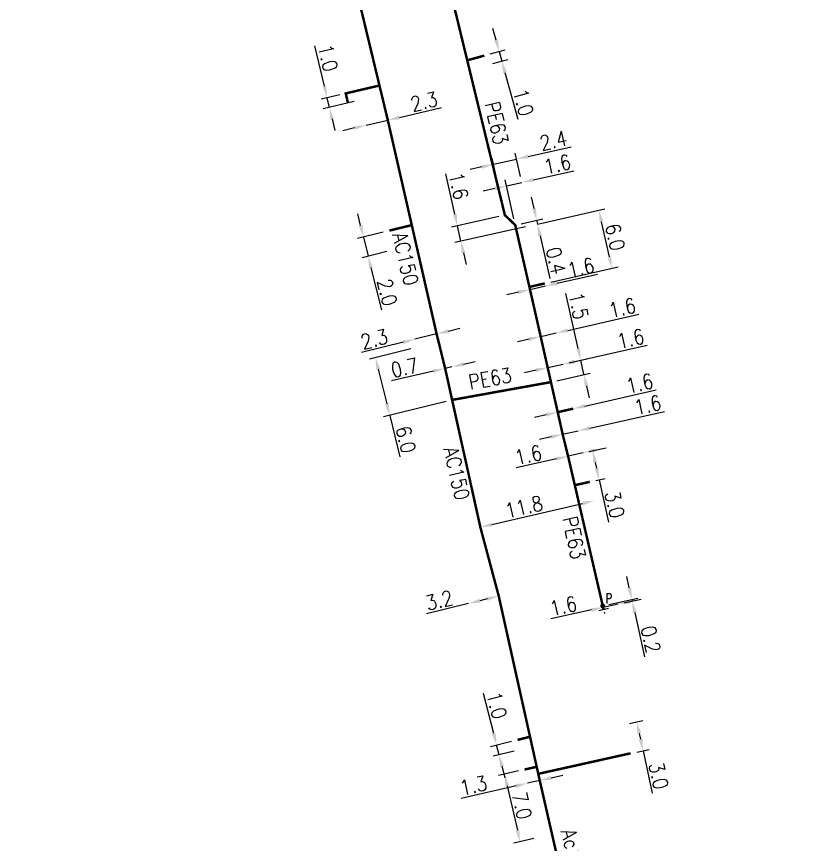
# Model space of a CAD drawing. Header units: millimetres. Extents: x 149999 to 151007, y 125999 to 127005.
# Drawn here: x 150768.9 to 150849, y 126765.1 to 126848.6 of the extents above; entities that cross this region are included whole.
import ezdxf
from ezdxf.enums import TextEntityAlignment as Align

# ---------------------------------------------------------------- set-up
doc = ezdxf.new("R2010")
doc.units = ezdxf.units.MM
doc.header["$PDMODE"] = 34
doc.linetypes.add('L_100_PE', pattern=[14, 10, -1.5, 1, -1.5])
doc.layers.get('0').update_dxf_attribs({"linetype": 'CONTINUOUS'})
doc.layers.get('DEFPOINTS').update_dxf_attribs({"linetype": 'CONTINUOUS'})
for name, color, linetype in [('L_140', 3, 'CONTINUOUS'), ('L_300', 7, 'CONTINUOUS'), ('L_340', 7, 'CONTINUOUS')]:
    doc.layers.add(name, color=color, linetype=linetype)
doc.layers.add('L_170', color=7, linetype='CONTINUOUS', plot=False)
doc.styles.add('G_ROMANS', font='ROMANS.SHX', dxfattribs={"width": 0.75})
doc.styles.get("Standard").update_dxf_attribs({"font": 'romans.shx', "width": 0.85})
doc.dimstyles.get("Standard").update_dxf_attribs({"dimtxt": 1.5, "dimasz": 1.2, "dimexe": 0.625, "dimexo": 0.625, "dimgap": 0.25, "dimtad": 1, "dimdec": 1, "dimzin": 0, "dimdsep": 46, "dimtxsty": 'Standard', "dimcen": -0.5, "dimadec": 0, "dimazin": 0, "dimtfac": 1, "dimtdec": 1, "dimtmove": 0, "dimatfit": 3, "dimfxl": 0, "dimtolj": 1, "dimtzin": 0, "dimarcsym": 0})

# ---------------------------------------------------------------- blocks, each defined once
blk = doc.blocks.new('L_340_07')
at = {"color": 0, "linetype": 'Continuous', "const_width": 0.25, "flags": 128}
blk.add_lwpolyline([(0, 0), (0.35, 0)], dxfattribs=at)
at = {"color": 0, "linetype": 'Continuous', "flags": 128}
blk.add_lwpolyline([(0.35, -0.5), (0.35, 0.5)], dxfattribs=at)
at = {"color": 0, "linetype": 'Continuous', "width": 0.75, "flags": 3}
for tag, p in [('DEF_LEG', (0.723, -3.465)), ('DEF_COUP', (0.723, -5.965)), ('DEF_TYPE', (0.723, -8.465))]:
    blk.add_attdef(tag, text='', height=1.2, dxfattribs=at).set_placement(p, align=Align.MIDDLE)
blk = doc.blocks.new('*D469')
at = {"layer": 'DEFPOINTS', "color": 0, "linetype": 'Continuous', "transparency": 16777216}
for p in [(150826.072, 126804.556), (150826.072, 126804.556), (150824.559, 126804.217)]:
    blk.add_point(p, dxfattribs=at)
at = {"layer": 'L_140', "color": 0, "linetype": 'Continuous', "lineweight": -2, "transparency": 16777216}
for p, q in [((150826.072, 126804.556), (150824.559, 126804.217)), ((150827.243, 126804.819), (150828.413, 126805.082)), ((150823.388, 126803.955), (150819.301, 126803.038))]:
    blk.add_line(p, q, dxfattribs=at)
at = {"layer": 'L_140', "color": 0, "linetype": 'Continuous', "transparency": 16777216}
for points in [[(150827.199, 126805.014), (150827.286, 126804.624), (150826.072, 126804.556)], [(150823.344, 126804.15), (150823.432, 126803.759), (150824.559, 126804.217)]]:
    blk.add_solid(points, dxfattribs=at)
at = {"layer": 'L_140', "color": 0, "linetype": 'Continuous', "transparency": 16777216, "insert": (150820.54, 126804.341), "char_height": 1.5, "attachment_point": 5, "rotation": 12.64195}
blk.add_mtext('\\A1;1.6', dxfattribs=at)
blk = doc.blocks.new('*D470')
at = {"layer": 'DEFPOINTS', "color": 0, "linetype": 'Continuous', "transparency": 16777216}
for p in [(150828.061, 126789.112), (150829.607, 126789.297), (150829.607, 126789.297)]:
    blk.add_point(p, dxfattribs=at)
at = {"layer": 'L_300', "color": 0, "linetype": 'Continuous', "lineweight": -2, "transparency": 16777216}
for p, q in [((150829.473, 126789.908), (150829.473, 126789.908)), ((150830.779, 126789.554), (150831.951, 126789.811)), ((150826.921, 126788.708), (150822.829, 126787.811)), ((150829.607, 126789.297), (150828.093, 126788.965)), ((150828.195, 126788.501), (150828.227, 126788.355))]:
    blk.add_line(p, q, dxfattribs=at)
at = {"layer": 'L_300', "color": 0, "linetype": 'Continuous', "transparency": 16777216}
for points in [[(150830.736, 126789.749), (150830.822, 126789.359), (150829.607, 126789.297)], [(150826.878, 126788.904), (150826.964, 126788.513), (150828.093, 126788.965)]]:
    blk.add_solid(points, dxfattribs=at)
at = {"layer": 'L_300', "color": 0, "linetype": 'Continuous', "transparency": 16777216, "insert": (150824.075, 126789.108), "char_height": 1.5, "attachment_point": 5, "rotation": 12.36652}
blk.add_mtext('\\A1;1.6', dxfattribs=at)
blk = doc.blocks.new('*D471')
at = {"layer": 'DEFPOINTS', "color": 0, "linetype": 'Continuous', "transparency": 16777216}
for p in [(150831.028, 126789.609), (150828.061, 126789.112), (150829.607, 126789.297)]:
    blk.add_point(p, dxfattribs=at)
at = {"layer": 'L_300', "color": 0, "linetype": 'Continuous', "lineweight": -2, "transparency": 16777216}
for p, q in [((150830.739, 126790.927), (150830.482, 126792.1)), ((150828.671, 126789.246), (150831.606, 126789.889)), ((150830.217, 126789.431), (150831.639, 126789.743)), ((150830.996, 126789.755), (150831.028, 126789.609)), ((150831.285, 126788.437), (150832.263, 126783.976))]:
    blk.add_line(p, q, dxfattribs=at)
at = {"layer": 'L_300', "color": 0, "linetype": 'Continuous', "transparency": 16777216}
for points in [[(150830.934, 126790.97), (150830.544, 126790.885), (150830.996, 126789.755)], [(150831.48, 126788.479), (150831.09, 126788.394), (150831.028, 126789.609)]]:
    blk.add_solid(points, dxfattribs=at)
at = {"layer": 'L_300', "color": 0, "linetype": 'Continuous', "transparency": 16777216, "insert": (150832.9, 126785.739), "char_height": 1.5, "attachment_point": 5, "rotation": 282.36652}
blk.add_mtext('\\A1;0.2', dxfattribs=at)
blk = doc.blocks.new('*D587')
at = {"layer": 'DEFPOINTS', "color": 0, "linetype": 'Continuous', "transparency": 16777216}
for p in [(150811.287, 126816.556), (150809.103, 126816.017), (150809.103, 126816.017)]:
    blk.add_point(p, dxfattribs=at)
at = {"layer": 'L_140', "color": 0, "linetype": 'Continuous', "lineweight": -2, "transparency": 16777216}
for p, q in [((150812.452, 126816.844), (150813.618, 126817.131)), ((150811.287, 126816.556), (150809.103, 126816.017)), ((150807.938, 126815.73), (150803.694, 126814.683))]:
    blk.add_line(p, q, dxfattribs=at)
at = {"layer": 'L_140', "color": 0, "linetype": 'Continuous', "transparency": 16777216}
for points in [[(150812.405, 126817.038), (150812.5, 126816.649), (150811.287, 126816.556)], [(150807.89, 126815.924), (150807.986, 126815.536), (150809.103, 126816.017)]]:
    blk.add_solid(points, dxfattribs=at)
at = {"layer": 'L_140', "color": 0, "linetype": 'Continuous', "transparency": 16777216, "insert": (150804.994, 126816.034), "char_height": 1.5, "attachment_point": 5, "rotation": 13.85743}
blk.add_mtext('\\A1;2.3', dxfattribs=at)
blk = doc.blocks.new('*D589')
at = {"layer": 'DEFPOINTS', "color": 0, "linetype": 'Continuous', "transparency": 16777216}
for p in [(150806.36, 126838.122), (150804.169, 126837.61), (150804.169, 126837.61)]:
    blk.add_point(p, dxfattribs=at)
at = {"layer": 'L_140', "color": 0, "linetype": 'Continuous', "lineweight": -2, "transparency": 16777216}
for p, q in [((150807.528, 126838.396), (150811.785, 126839.391)), ((150804.169, 126837.61), (150806.36, 126838.122)), ((150803, 126837.337), (150801.832, 126837.064))]:
    blk.add_line(p, q, dxfattribs=at)
at = {"layer": 'L_140', "color": 0, "linetype": 'Continuous', "transparency": 16777216}
for points in [[(150807.483, 126838.59), (150807.574, 126838.201), (150806.36, 126838.122)], [(150802.955, 126837.532), (150803.046, 126837.142), (150804.169, 126837.61)]]:
    blk.add_solid(points, dxfattribs=at)
at = {"layer": 'L_140', "color": 0, "linetype": 'Continuous', "transparency": 16777216, "insert": (150810.013, 126840.003), "char_height": 1.5, "attachment_point": 5, "rotation": 13.1589}
blk.add_mtext('\\A1;2.3', dxfattribs=at)
blk = doc.blocks.new('*D590')
at = {"layer": 'DEFPOINTS', "color": 0, "linetype": 'Continuous', "transparency": 16777216}
for p in [(150817.558, 126790.107), (150814.497, 126789.363), (150814.497, 126789.363)]:
    blk.add_point(p, dxfattribs=at)
at = {"layer": 'L_140', "color": 0, "linetype": 'Continuous', "lineweight": -2, "transparency": 16777216}
for p, q in [((150816.392, 126789.824), (150815.663, 126789.646)), ((150814.497, 126789.363), (150810.25, 126788.329))]:
    blk.add_line(p, q, dxfattribs=at)
at = {"layer": 'L_140', "color": 0, "linetype": 'Continuous', "transparency": 16777216}
for points in [[(150815.616, 126789.841), (150815.711, 126789.452), (150814.497, 126789.363)], [(150816.345, 126790.018), (150816.439, 126789.629), (150817.558, 126790.107)]]:
    blk.add_solid(points, dxfattribs=at)
at = {"layer": 'L_140', "color": 0, "linetype": 'Continuous', "transparency": 16777216, "insert": (150811.554, 126789.676), "char_height": 1.5, "attachment_point": 5, "rotation": 13.67354}
blk.add_mtext('\\A1;3.2', dxfattribs=at)
blk = doc.blocks.new('*D591')
at = {"layer": 'DEFPOINTS', "color": 0, "linetype": 'Continuous', "transparency": 16777216}
for p in [(150812.148, 126813.075), (150812.83, 126813.232), (150812.83, 126813.232)]:
    blk.add_point(p, dxfattribs=at)
at = {"layer": 'L_140', "color": 0, "linetype": 'Continuous', "lineweight": -2, "transparency": 16777216}
for p, q in [((150812.691, 126813.841), (150812.691, 126813.841)), ((150814, 126813.5), (150815.17, 126813.769)), ((150812.008, 126813.684), (150812.008, 126813.684)), ((150812.83, 126813.232), (150812.148, 126813.075)), ((150810.979, 126812.807), (150806.718, 126811.829))]:
    blk.add_line(p, q, dxfattribs=at)
at = {"layer": 'L_140', "color": 0, "linetype": 'Continuous', "transparency": 16777216}
for points in [[(150810.934, 126813.002), (150811.023, 126812.612), (150812.148, 126813.075)], [(150813.955, 126813.695), (150814.045, 126813.305), (150812.83, 126813.232)]]:
    blk.add_solid(points, dxfattribs=at)
at = {"layer": 'L_140', "color": 0, "linetype": 'Continuous', "transparency": 16777216, "insert": (150808.04, 126813.158), "char_height": 1.5, "attachment_point": 5, "rotation": 12.92688}
blk.add_mtext('\\A1;0.7', dxfattribs=at)
blk = doc.blocks.new('*D592')
at = {"layer": 'DEFPOINTS', "color": 0, "linetype": 'Continuous', "transparency": 16777216}
for p in [(150809.304, 126815.203), (150805.111, 126814.169), (150812.851, 126809.899)]:
    blk.add_point(p, dxfattribs=at)
at = {"layer": 'L_140', "color": 0, "linetype": 'Continuous', "lineweight": -2, "transparency": 16777216}
for p, q in [((150808.697, 126815.054), (150804.504, 126814.019)), ((150805.398, 126813.004), (150806.261, 126809.509)), ((150812.244, 126809.749), (150805.941, 126808.194)), ((150806.548, 126808.344), (150807.581, 126804.159))]:
    blk.add_line(p, q, dxfattribs=at)
at = {"layer": 'L_140', "color": 0, "linetype": 'Continuous', "transparency": 16777216}
for points in [[(150805.593, 126813.052), (150805.204, 126812.956), (150805.111, 126814.169)], [(150806.455, 126809.557), (150806.067, 126809.461), (150806.548, 126808.344)]]:
    blk.add_solid(points, dxfattribs=at)
at = {"layer": 'L_140', "color": 0, "linetype": 'Continuous', "transparency": 16777216, "insert": (150808.179, 126805.908), "char_height": 1.5, "attachment_point": 5, "rotation": 283.85743}
blk.add_mtext('\\A1;6.0', dxfattribs=at)
blk = doc.blocks.new('*D594')
at = {"layer": 'DEFPOINTS', "color": 0, "linetype": 'Continuous', "transparency": 16777216}
for p in [(150820.477, 126771.227), (150820.477, 126771.227), (150821.696, 126771.505)]:
    blk.add_point(p, dxfattribs=at)
at = {"layer": 'L_140', "color": 0, "linetype": 'Continuous', "lineweight": -2, "transparency": 16777216}
for p, q in [((150822.866, 126771.772), (150824.036, 126772.038)), ((150821.696, 126771.505), (150820.477, 126771.227)), ((150819.307, 126770.961), (150813.765, 126769.698))]:
    blk.add_line(p, q, dxfattribs=at)
at = {"layer": 'L_140', "color": 0, "linetype": 'Continuous', "transparency": 16777216}
for points in [[(150822.821, 126771.967), (150822.91, 126771.577), (150821.696, 126771.505)], [(150819.262, 126771.156), (150819.351, 126770.766), (150820.477, 126771.227)]]:
    blk.add_solid(points, dxfattribs=at)
at = {"layer": 'L_140', "color": 0, "linetype": 'Continuous', "transparency": 16777216, "insert": (150815, 126771.005), "char_height": 1.5, "attachment_point": 5, "rotation": 12.83435}
blk.add_mtext('\\A1;1.3', dxfattribs=at)
blk = doc.blocks.new('*D595')
at = {"layer": 'DEFPOINTS', "color": 0, "linetype": 'Continuous', "transparency": 16777216}
for p in [(150827.195, 126799.73), (150827.195, 126799.73), (150815.703, 126797.054)]:
    blk.add_point(p, dxfattribs=at)
at = {"layer": 'L_140', "color": 0, "linetype": 'Continuous', "lineweight": -2, "transparency": 16777216}
blk.add_line((150816.872, 126797.326), (150826.027, 126799.458), dxfattribs=at)
at = {"layer": 'L_140', "color": 0, "linetype": 'Continuous', "transparency": 16777216}
for points in [[(150825.981, 126799.653), (150826.072, 126799.263), (150827.195, 126799.73)], [(150816.826, 126797.521), (150816.917, 126797.131), (150815.703, 126797.054)]]:
    blk.add_solid(points, dxfattribs=at)
at = {"layer": 'L_140', "color": 0, "linetype": 'Continuous', "transparency": 16777216, "insert": (150820.103, 126799.105), "char_height": 1.5, "attachment_point": 5, "rotation": 13.10889}
blk.add_mtext('\\A1;11.8', dxfattribs=at)
blk = doc.blocks.new('*D601')
at = {"layer": 'DEFPOINTS', "color": 0, "linetype": 'Continuous', "transparency": 16777216}
for p in [(150819.221, 126827.545), (150820.869, 126827.505), (150821.472, 126827.641)]:
    blk.add_point(p, dxfattribs=at)
at = {"layer": 'L_140', "color": 0, "linetype": 'Continuous', "lineweight": -2, "transparency": 16777216}
for p, q in [((150821.121, 126829.202), (150820.858, 126830.373)), ((150819.83, 126827.682), (150821.994, 126828.168)), ((150821.384, 126828.031), (150821.472, 126827.641)), ((150821.479, 126827.642), (150822.081, 126827.777)), ((150821.734, 126826.47), (150822.705, 126822.145))]:
    blk.add_line(p, q, dxfattribs=at)
at = {"layer": 'L_140', "color": 0, "linetype": 'Continuous', "transparency": 16777216}
for points in [[(150821.316, 126829.245), (150820.926, 126829.158), (150821.384, 126828.031)], [(150821.93, 126826.513), (150821.539, 126826.426), (150821.472, 126827.641)]]:
    blk.add_solid(points, dxfattribs=at)
at = {"layer": 'L_140', "color": 0, "linetype": 'Continuous', "transparency": 16777216, "insert": (150823.327, 126823.941), "char_height": 1.5, "attachment_point": 5, "rotation": 282.65333}
blk.add_mtext('\\A1;0.4', dxfattribs=at)
blk = doc.blocks.new('*D602')
at = {"layer": 'DEFPOINTS', "color": 0, "linetype": 'Continuous', "transparency": 16777216}
for p in [(150818.177, 126828.541), (150820.869, 126827.505), (150813.736, 126825.904)]:
    blk.add_point(p, dxfattribs=at)
at = {"layer": 'L_140', "color": 0, "linetype": 'Continuous', "lineweight": -2, "transparency": 16777216}
for p, q in [((150813.123, 126828.636), (150812.205, 126832.723)), ((150817.567, 126828.404), (150812.776, 126827.328)), ((150820.259, 126827.368), (150813.127, 126825.767)), ((150813.736, 126825.904), (150813.386, 126827.465)), ((150813.999, 126824.733), (150814.262, 126823.562))]:
    blk.add_line(p, q, dxfattribs=at)
at = {"layer": 'L_140', "color": 0, "linetype": 'Continuous', "transparency": 16777216}
for points in [[(150813.318, 126828.68), (150812.928, 126828.592), (150813.386, 126827.465)], [(150814.194, 126824.777), (150813.804, 126824.689), (150813.736, 126825.904)]]:
    blk.add_solid(points, dxfattribs=at)
at = {"layer": 'L_140', "color": 0, "linetype": 'Continuous', "transparency": 16777216, "insert": (150813.509, 126831.484), "char_height": 1.5, "attachment_point": 5, "rotation": 282.65333}
blk.add_mtext('\\A1;1.6', dxfattribs=at)
blk = doc.blocks.new('*D603')
at = {"layer": 'DEFPOINTS', "color": 0, "linetype": 'Continuous', "transparency": 16777216}
for p in [(150819.895, 126831.844), (150819.895, 126831.844), (150819.221, 126827.545)]:
    blk.add_point(p, dxfattribs=at)
at = {"layer": 'L_140', "color": 0, "linetype": 'Continuous', "lineweight": -2, "transparency": 16777216}
for p, q in [((150821.066, 126832.107), (150825.154, 126833.025)), ((150819.084, 126828.155), (150818.197, 126832.104)), ((150818.334, 126831.494), (150819.895, 126831.844)), ((150817.163, 126831.231), (150815.992, 126830.968))]:
    blk.add_line(p, q, dxfattribs=at)
at = {"layer": 'L_140', "color": 0, "linetype": 'Continuous', "transparency": 16777216}
for points in [[(150821.022, 126832.302), (150821.11, 126831.912), (150819.895, 126831.844)], [(150817.119, 126831.426), (150817.207, 126831.036), (150818.334, 126831.494)]]:
    blk.add_solid(points, dxfattribs=at)
at = {"layer": 'L_140', "color": 0, "linetype": 'Continuous', "transparency": 16777216, "insert": (150823.476, 126833.673), "char_height": 1.5, "attachment_point": 5, "rotation": 12.65333}
blk.add_mtext('\\A1;1.6', dxfattribs=at)
blk = doc.blocks.new('*D604')
at = {"layer": 'DEFPOINTS', "color": 0, "linetype": 'Continuous', "transparency": 16777216}
for p in [(150819.367, 126834.197), (150819.895, 126831.844), (150818.177, 126828.541)]:
    blk.add_point(p, dxfattribs=at)
at = {"layer": 'L_140', "color": 0, "linetype": 'Continuous', "lineweight": -2, "transparency": 16777216}
for p, q in [((150819.758, 126832.454), (150819.23, 126834.807)), ((150820.538, 126834.46), (150824.862, 126835.431)), ((150818.04, 126829.151), (150816.888, 126834.281)), ((150817.025, 126833.671), (150819.367, 126834.197)), ((150815.854, 126833.409), (150814.684, 126833.146))]:
    blk.add_line(p, q, dxfattribs=at)
at = {"layer": 'L_140', "color": 0, "linetype": 'Continuous', "transparency": 16777216}
for points in [[(150820.494, 126834.655), (150820.582, 126834.265), (150819.367, 126834.197)], [(150815.811, 126833.604), (150815.898, 126833.213), (150817.025, 126833.671)]]:
    blk.add_solid(points, dxfattribs=at)
at = {"layer": 'L_140', "color": 0, "linetype": 'Continuous', "transparency": 16777216, "insert": (150823.066, 126836.053), "char_height": 1.5, "attachment_point": 5, "rotation": 12.65333}
blk.add_mtext('\\A1;2.4', dxfattribs=at)
blk = doc.blocks.new('*D605')
at = {"layer": 'DEFPOINTS', "color": 0, "linetype": 'Continuous', "transparency": 16777216}
for p in [(150822.497, 126813.158), (150824.058, 126813.51), (150824.058, 126813.51)]:
    blk.add_point(p, dxfattribs=at)
at = {"layer": 'L_140', "color": 0, "linetype": 'Continuous', "lineweight": -2, "transparency": 16777216}
for p, q in [((150825.229, 126813.773), (150832.547, 126815.42)), ((150821.326, 126812.895), (150820.155, 126812.631)), ((150822.497, 126813.158), (150824.058, 126813.51))]:
    blk.add_line(p, q, dxfattribs=at)
at = {"layer": 'L_140', "color": 0, "linetype": 'Continuous', "transparency": 16777216}
for points in [[(150825.185, 126813.968), (150825.272, 126813.578), (150824.058, 126813.51)], [(150821.282, 126813.09), (150821.37, 126812.7), (150822.497, 126813.158)]]:
    blk.add_solid(points, dxfattribs=at)
at = {"layer": 'L_140', "color": 0, "linetype": 'Continuous', "transparency": 16777216, "insert": (150830.869, 126816.067), "char_height": 1.5, "attachment_point": 5, "rotation": 12.68116}
blk.add_mtext('\\A1;1.6', dxfattribs=at)
blk = doc.blocks.new('*D606')
at = {"layer": 'DEFPOINTS', "color": 0, "linetype": 'Continuous', "transparency": 16777216}
for p in [(150822.274, 126821.396), (150822.274, 126821.396), (150820.714, 126821.037)]:
    blk.add_point(p, dxfattribs=at)
at = {"layer": 'L_140', "color": 0, "linetype": 'Continuous', "lineweight": -2, "transparency": 16777216}
for p, q in [((150823.443, 126821.664), (150827.526, 126822.603)), ((150820.714, 126821.037), (150822.274, 126821.396)), ((150819.545, 126820.768), (150818.375, 126820.5))]:
    blk.add_line(p, q, dxfattribs=at)
at = {"layer": 'L_140', "color": 0, "linetype": 'Continuous', "transparency": 16777216}
for points in [[(150823.398, 126821.859), (150823.488, 126821.47), (150822.274, 126821.396)], [(150819.5, 126820.963), (150819.59, 126820.573), (150820.714, 126821.037)]]:
    blk.add_solid(points, dxfattribs=at)
at = {"layer": 'L_140', "color": 0, "linetype": 'Continuous', "transparency": 16777216, "insert": (150825.845, 126823.243), "char_height": 1.5, "attachment_point": 5, "rotation": 12.94536}
blk.add_mtext('\\A1;1.6', dxfattribs=at)
blk = doc.blocks.new('*D607')
at = {"layer": 'DEFPOINTS', "color": 0, "linetype": 'Continuous', "transparency": 16777216}
for p in [(150825.831, 126813.909), (150824.058, 126813.51), (150822.826, 126811.697)]:
    blk.add_point(p, dxfattribs=at)
at = {"layer": 'L_140', "color": 0, "linetype": 'Continuous', "lineweight": -2, "transparency": 16777216}
for p, q in [((150825.567, 126815.08), (150824.316, 126820.625)), ((150824.667, 126813.647), (150826.441, 126814.047)), ((150826.16, 126812.449), (150825.831, 126813.909)), ((150823.436, 126811.835), (150826.77, 126812.587)), ((150826.424, 126811.279), (150826.689, 126810.108))]:
    blk.add_line(p, q, dxfattribs=at)
at = {"layer": 'L_140', "color": 0, "linetype": 'Continuous', "transparency": 16777216}
for points in [[(150825.762, 126815.124), (150825.372, 126815.036), (150825.831, 126813.909)], [(150826.62, 126811.323), (150826.229, 126811.235), (150826.16, 126812.449)]]:
    blk.add_solid(points, dxfattribs=at)
at = {"layer": 'L_140', "color": 0, "linetype": 'Continuous', "transparency": 16777216, "insert": (150825.621, 126819.387), "char_height": 1.5, "attachment_point": 5, "rotation": 282.71066}
blk.add_mtext('\\A1;1.5', dxfattribs=at)
blk = doc.blocks.new('*D608')
at = {"layer": 'DEFPOINTS', "color": 0, "linetype": 'Continuous', "transparency": 16777216}
for p in [(150821.79, 126816.299), (150823.35, 126816.653), (150823.35, 126816.653)]:
    blk.add_point(p, dxfattribs=at)
at = {"layer": 'L_140', "color": 0, "linetype": 'Continuous', "lineweight": -2, "transparency": 16777216}
for p, q in [((150824.521, 126816.919), (150831.696, 126818.548)), ((150821.79, 126816.299), (150823.35, 126816.653)), ((150820.62, 126816.033), (150819.45, 126815.768))]:
    blk.add_line(p, q, dxfattribs=at)
at = {"layer": 'L_140', "color": 0, "linetype": 'Continuous', "transparency": 16777216}
for points in [[(150824.476, 126817.114), (150824.565, 126816.724), (150823.35, 126816.653)], [(150820.576, 126816.228), (150820.664, 126815.838), (150821.79, 126816.299)]]:
    blk.add_solid(points, dxfattribs=at)
at = {"layer": 'L_140', "color": 0, "linetype": 'Continuous', "transparency": 16777216, "insert": (150830.017, 126819.192), "char_height": 1.5, "attachment_point": 5, "rotation": 12.79168}
blk.add_mtext('\\A1;1.6', dxfattribs=at)
blk = doc.blocks.new('*D609')
at = {"layer": 'DEFPOINTS', "color": 0, "linetype": 'Continuous', "transparency": 16777216}
for p in [(150825.071, 126809.016), (150825.071, 126809.016), (150823.511, 126808.664)]:
    blk.add_point(p, dxfattribs=at)
at = {"layer": 'L_140', "color": 0, "linetype": 'Continuous', "lineweight": -2, "transparency": 16777216}
for p, q in [((150826.242, 126809.28), (150833.456, 126810.907)), ((150823.511, 126808.664), (150825.071, 126809.016)), ((150822.34, 126808.4), (150821.169, 126808.136))]:
    blk.add_line(p, q, dxfattribs=at)
at = {"layer": 'L_140', "color": 0, "linetype": 'Continuous', "transparency": 16777216}
for points in [[(150826.198, 126809.475), (150826.286, 126809.085), (150825.071, 126809.016)], [(150822.296, 126808.595), (150822.384, 126808.205), (150823.511, 126808.664)]]:
    blk.add_solid(points, dxfattribs=at)
at = {"layer": 'L_140', "color": 0, "linetype": 'Continuous', "transparency": 16777216, "insert": (150831.778, 126811.554), "char_height": 1.5, "attachment_point": 5, "rotation": 12.71066}
blk.add_mtext('\\A1;1.6', dxfattribs=at)
blk = doc.blocks.new('*D610')
at = {"layer": 'DEFPOINTS', "color": 0, "linetype": 'Continuous', "transparency": 16777216}
for p in [(150824.01, 126806.436), (150825.571, 126806.786), (150825.571, 126806.786)]:
    blk.add_point(p, dxfattribs=at)
at = {"layer": 'L_140', "color": 0, "linetype": 'Continuous', "lineweight": -2, "transparency": 16777216}
for p, q in [((150826.742, 126807.049), (150834.274, 126808.738)), ((150824.01, 126806.436), (150825.571, 126806.786)), ((150822.839, 126806.173), (150821.668, 126805.911))]:
    blk.add_line(p, q, dxfattribs=at)
at = {"layer": 'L_140', "color": 0, "linetype": 'Continuous', "transparency": 16777216}
for points in [[(150826.699, 126807.244), (150826.786, 126806.854), (150825.571, 126806.786)], [(150822.796, 126806.368), (150822.883, 126805.978), (150824.01, 126806.436)]]:
    blk.add_solid(points, dxfattribs=at)
at = {"layer": 'L_140', "color": 0, "linetype": 'Continuous', "transparency": 16777216, "insert": (150832.597, 126809.387), "char_height": 1.5, "attachment_point": 5, "rotation": 12.64195}
blk.add_mtext('\\A1;1.6', dxfattribs=at)
blk = doc.blocks.new('*D738')
at = {"layer": 'DEFPOINTS', "color": 0, "linetype": 'Continuous', "transparency": 16777216}
for p in [(150802.11, 126840.824), (150803.577, 126840.14), (150800.459, 126839.411)]:
    blk.add_point(p, dxfattribs=at)
at = {"layer": 'L_170', "color": 0, "linetype": 'Continuous', "lineweight": -2, "transparency": 16777216}
for p, q in [((150799.958, 126841.554), (150799.005, 126845.633)), ((150801.502, 126840.682), (150799.623, 126840.243)), ((150802.969, 126839.998), (150799.851, 126839.269)), ((150800.459, 126839.411), (150800.231, 126840.385)), ((150800.732, 126838.243), (150801.006, 126837.074))]:
    blk.add_line(p, q, dxfattribs=at)
at = {"layer": 'L_170', "color": 0, "linetype": 'Continuous', "transparency": 16777216}
for points in [[(150800.153, 126841.599), (150799.764, 126841.508), (150800.231, 126840.385)], [(150800.927, 126838.288), (150800.538, 126838.197), (150800.459, 126839.411)]]:
    blk.add_solid(points, dxfattribs=at)
at = {"layer": 'L_170', "color": 0, "linetype": 'Continuous', "transparency": 16777216, "insert": (150800.319, 126844.405), "char_height": 1.5, "attachment_point": 5, "rotation": 283.1589}
blk.add_mtext('\\A1;1.0', dxfattribs=at)
blk = doc.blocks.new('*D739')
at = {"layer": 'DEFPOINTS', "color": 0, "linetype": 'Continuous', "transparency": 16777216}
for p in [(150806.51, 126826.98), (150806.884, 126825.012), (150804.374, 126824.393)]:
    blk.add_point(p, dxfattribs=at)
at = {"layer": 'L_170', "color": 0, "linetype": 'Continuous', "lineweight": -2, "transparency": 16777216}
for p, q in [((150803.608, 126827.5), (150803.32, 126828.665)), ((150805.903, 126826.83), (150803.288, 126826.185)), ((150803.895, 126826.335), (150804.374, 126824.393)), ((150806.277, 126824.863), (150803.767, 126824.243)), ((150804.661, 126823.228), (150805.708, 126818.984))]:
    blk.add_line(p, q, dxfattribs=at)
at = {"layer": 'L_170', "color": 0, "linetype": 'Continuous', "transparency": 16777216}
for points in [[(150803.802, 126827.548), (150803.413, 126827.452), (150803.895, 126826.335)], [(150804.856, 126823.276), (150804.467, 126823.18), (150804.374, 126824.393)]]:
    blk.add_solid(points, dxfattribs=at)
at = {"layer": 'L_170', "color": 0, "linetype": 'Continuous', "transparency": 16777216, "insert": (150806.299, 126820.763), "char_height": 1.5, "attachment_point": 5, "rotation": 283.85743}
blk.add_mtext('\\A1;2.0', dxfattribs=at)
blk = doc.blocks.new('*D742')
at = {"layer": 'DEFPOINTS', "color": 0, "linetype": 'Continuous', "transparency": 16777216}
for p in [(150816.102, 126844.637), (150817.87, 126844.086), (150816.367, 126843.673)]:
    blk.add_point(p, dxfattribs=at)
at = {"layer": 'L_170', "color": 0, "linetype": 'Continuous', "lineweight": -2, "transparency": 16777216}
for p, q in [((150817.287, 126846.207), (150816.969, 126847.364)), ((150816.705, 126844.803), (150818.208, 126845.216)), ((150817.605, 126845.05), (150817.87, 126844.086)), ((150816.97, 126843.839), (150818.472, 126844.251)), ((150818.188, 126842.929), (150819.484, 126838.212))]:
    blk.add_line(p, q, dxfattribs=at)
at = {"layer": 'L_170', "color": 0, "linetype": 'Continuous', "transparency": 16777216}
for points in [[(150817.48, 126846.26), (150817.094, 126846.154), (150817.605, 126845.05)], [(150818.381, 126842.982), (150817.995, 126842.876), (150817.87, 126844.086)]]:
    blk.add_solid(points, dxfattribs=at)
at = {"layer": 'L_170', "color": 0, "linetype": 'Continuous', "transparency": 16777216, "insert": (150820.052, 126839.918), "char_height": 1.5, "attachment_point": 5, "rotation": 285.36228}
blk.add_mtext('\\A1;1.0', dxfattribs=at)
blk = doc.blocks.new('*D743')
at = {"layer": 'DEFPOINTS', "color": 0, "linetype": 'Continuous', "transparency": 16777216}
for p in [(150819.46, 126775.601), (150819.705, 126774.632), (150817.591, 126774.098)]:
    blk.add_point(p, dxfattribs=at)
at = {"layer": 'L_170', "color": 0, "linetype": 'Continuous', "lineweight": -2, "transparency": 16777216}
for p, q in [((150817.053, 126776.231), (150816.028, 126780.293)), ((150818.854, 126775.448), (150816.74, 126774.915)), ((150819.099, 126774.479), (150816.985, 126773.945)), ((150817.591, 126774.098), (150817.346, 126775.068)), ((150817.885, 126772.935), (150818.178, 126771.771))]:
    blk.add_line(p, q, dxfattribs=at)
at = {"layer": 'L_170', "color": 0, "linetype": 'Continuous', "transparency": 16777216}
for points in [[(150817.247, 126776.28), (150816.859, 126776.182), (150817.346, 126775.068)], [(150818.079, 126772.984), (150817.691, 126772.886), (150817.591, 126774.098)]]:
    blk.add_solid(points, dxfattribs=at)
at = {"layer": 'L_170', "color": 0, "linetype": 'Continuous', "transparency": 16777216, "insert": (150817.363, 126779.089), "char_height": 1.5, "attachment_point": 5, "rotation": 284.16245}
blk.add_mtext('\\A1;1.0', dxfattribs=at)
blk = doc.blocks.new('*D744')
at = {"layer": 'DEFPOINTS', "color": 0, "linetype": 'Continuous', "transparency": 16777216}
for p in [(150827.672, 126829.033), (150820.869, 126827.505), (150822.213, 126821.658)]:
    blk.add_point(p, dxfattribs=at)
at = {"layer": 'L_170', "color": 0, "linetype": 'Continuous', "lineweight": -2, "transparency": 16777216}
for p, q in [((150821.479, 126827.642), (150828.282, 126829.169)), ((150828.723, 126824.349), (150827.935, 126827.862)), ((150822.823, 126821.795), (150829.596, 126823.315))]:
    blk.add_line(p, q, dxfattribs=at)
at = {"layer": 'L_170', "color": 0, "linetype": 'Continuous', "transparency": 16777216}
for points in [[(150828.13, 126827.905), (150827.74, 126827.818), (150827.672, 126829.033)], [(150828.918, 126824.393), (150828.528, 126824.305), (150828.986, 126823.178)]]:
    blk.add_solid(points, dxfattribs=at)
at = {"layer": 'L_170', "color": 0, "linetype": 'Continuous', "transparency": 16777216, "insert": (150829.305, 126826.324), "char_height": 1.5, "attachment_point": 5, "rotation": 282.65333}
blk.add_mtext('\\A1;6.0', dxfattribs=at)
blk = doc.blocks.new('*D745')
at = {"layer": 'DEFPOINTS', "color": 0, "linetype": 'Continuous', "transparency": 16777216}
for p in [(150820.165, 126772.61), (150819.706, 126765.326), (150821.72, 126765.785)]:
    blk.add_point(p, dxfattribs=at)
at = {"layer": 'L_170', "color": 0, "linetype": 'Continuous', "lineweight": -2, "transparency": 16777216}
for p, q in [((150819.556, 126772.471), (150817.542, 126772.012)), ((150818.418, 126770.981), (150819.44, 126766.496)), ((150821.111, 126765.646), (150819.097, 126765.187))]:
    blk.add_line(p, q, dxfattribs=at)
at = {"layer": 'L_170', "color": 0, "linetype": 'Continuous', "transparency": 16777216}
for points in [[(150818.613, 126771.026), (150818.223, 126770.937), (150818.151, 126772.151)], [(150819.635, 126766.54), (150819.245, 126766.452), (150819.706, 126765.326)]]:
    blk.add_solid(points, dxfattribs=at)
at = {"layer": 'L_170', "color": 0, "linetype": 'Continuous', "transparency": 16777216, "insert": (150819.904, 126768.961), "char_height": 1.5, "attachment_point": 5, "rotation": 282.83435}
blk.add_mtext('\\A1;7.0', dxfattribs=at)
blk = doc.blocks.new('*D747')
at = {"layer": 'DEFPOINTS', "color": 0, "linetype": 'Continuous', "transparency": 16777216}
for p in [(150830.156, 126777.132), (150831.491, 126777.422), (150830.875, 126774.218)]:
    blk.add_point(p, dxfattribs=at)
at = {"layer": 'L_170', "color": 0, "linetype": 'Continuous', "lineweight": -2, "transparency": 16777216}
for p, q in [((150830.767, 126777.265), (150832.101, 126777.555)), ((150831.746, 126776.25), (150831.873, 126775.663)), ((150831.486, 126774.351), (150832.739, 126774.623)), ((150832.128, 126774.491), (150833.056, 126770.219))]:
    blk.add_line(p, q, dxfattribs=at)
at = {"layer": 'L_170', "color": 0, "linetype": 'Continuous', "transparency": 16777216}
for points in [[(150831.941, 126776.292), (150831.55, 126776.207), (150831.491, 126777.422)], [(150832.068, 126775.706), (150831.678, 126775.621), (150832.128, 126774.491)]]:
    blk.add_solid(points, dxfattribs=at)
at = {"layer": 'L_170', "color": 0, "linetype": 'Continuous', "transparency": 16777216, "insert": (150833.697, 126771.981), "char_height": 1.5, "attachment_point": 5, "rotation": 282.26384}
blk.add_mtext('\\A1;3.0', dxfattribs=at)
blk = doc.blocks.new('*D755')
at = {"layer": 'DEFPOINTS', "color": 0, "linetype": 'Continuous', "transparency": 16777216}
for p in [(150826.072, 126804.556), (150827.03, 126804.771), (150826.752, 126801.634)]:
    blk.add_point(p, dxfattribs=at)
at = {"layer": 'L_170', "color": 0, "linetype": 'Continuous', "lineweight": -2, "transparency": 16777216}
for p, q in [((150826.681, 126804.693), (150827.64, 126804.908)), ((150827.293, 126803.6), (150827.424, 126803.015)), ((150827.362, 126801.771), (150828.297, 126801.981)), ((150827.687, 126801.844), (150828.643, 126797.579))]:
    blk.add_line(p, q, dxfattribs=at)
at = {"layer": 'L_170', "color": 0, "linetype": 'Continuous', "transparency": 16777216}
for points in [[(150827.488, 126803.644), (150827.098, 126803.557), (150827.03, 126804.771)], [(150827.619, 126803.059), (150827.229, 126802.971), (150827.687, 126801.844)]]:
    blk.add_solid(points, dxfattribs=at)
at = {"layer": 'L_170', "color": 0, "linetype": 'Continuous', "transparency": 16777216, "insert": (150829.272, 126799.345), "char_height": 1.5, "attachment_point": 5, "rotation": 282.64195}
blk.add_mtext('\\A1;3.0', dxfattribs=at)
blk = doc.blocks.new('L_300_12')
at = {"color": 0, "linetype": 'Continuous', "const_width": 0.248, "flags": 128}
blk.add_lwpolyline([(-0.126, 0, 1), (0.126, 0, 1)], format="xyb", close=True, dxfattribs=at)
at = {"linetype": 'Continuous', "style": 'G_ROMANS', "width": 0.75}
blk.add_attdef('P', text='', height=1, dxfattribs=at).set_placement((0, 1.331), align=Align.MIDDLE_CENTER)
at = {"color": 0, "linetype": 'Continuous', "width": 0.75, "flags": 3}
for tag, p in [('DEF_LEG', (0, -5)), ('DEF_COUP', (0, -7.5)), ('DEF_TYPE', (0, -10))]:
    blk.add_attdef(tag, text='', height=1.2, dxfattribs=at).set_placement(p, align=Align.MIDDLE)

msp = doc.modelspace()

# ---------------------------------------------------------------- linework, layer by layer
at = {"layer": 'L_140', "linetype": 'L_100_PE', "flags": 128}
msp.add_lwpolyline([(150848.898, 126649.215, 0.25, 0.25, 0), (150845.706, 126664.231, 0.25, 0.25, 0), (150845.706, 126664.231, 0.25, 0.25, 0), (150842.935, 126677.241, 0.25, 0.25, 0), (150841.501, 126684.11, 0.25, 0.25, 0), (150838.07, 126699.604, 0.25, 0.25, 0), (150835.538, 126710.95, 0.25, 0.25, 0), (150834.729, 126714.158, 0.25, 0.25, 0), (150831.173, 126729.64, 0.25, 0.25, 0), (150825.611, 126754.23, 0.25, 0.25, 0), (150825.025, 126756.944, 0.25, 0.25, 0), (150821.696, 126771.505, 0.25, 0.25, 0), (150817.558, 126790.107, 0.25, 0.25, 0), (150815.703, 126797.054, 0.25, 0.25, 0), (150812.851, 126809.899, 0.25, 0.25, 0), (150812.148, 126813.075, 0.25, 0.25, 0), (150811.287, 126816.556, 0.25, 0.25, 0), (150806.36, 126838.122, 0.25, 0.25, 0), (150803.165, 126851.389, 0.25, 0.25, 0), (150799.863, 126865.91, 0.25, 0.25, 0), (150798.787, 126870.525, 0.25, 0.25, 0), (150795.857, 126883.476, 0.25, 0.25, 0), (150794.825, 126888.143, 0.25, 0.25, 0), (150791.317, 126904.004, 0.25, 0.25, 0), (150787.851, 126918.596, 0.25, 0.25, 0), (150785.851, 126927.726, 0.25, 0.25, 0), (150784.699, 126932.224, 0.25, 0.25, 0), (150783.239, 126938.249, 0.25, 0.25, 0), (150781.534, 126945.378, 0.25, 0.25, 0), (150779.386, 126954.955, 0.25, 0.25, 0), (150777.88, 126961.532, 0.25, 0.25, 0), (150776.724, 126966.69, 0.25, 0.25, 0), (150772.657, 126984.42, 0.25, 0.25, 0), (150770.084, 126995.458, 0.25, 0.25, 0), (150769.466, 126998.114, 0.25, 0.25, 0), (150769.009, 127000, 0, 0, 0)], format="xyseb", dxfattribs=at)
at = {"layer": 'L_140', "linetype": 'L_100_PE'}
msp.add_lwpolyline([(150801.359, 126899.674, 0.25, 0.25, 0), (150806.075, 126879.484, 0.25, 0.25, 0), (150810.826, 126858.757, 0.25, 0.25, 0), (150818.177, 126828.541, 0.25, 0.25, 0), (150819.221, 126827.545, 0.25, 0.25, 0), (150820.714, 126821.037, 0.25, 0.25, 0), (150821.79, 126816.299, 0.25, 0.25, 0), (150822.497, 126813.158, 0.25, 0.25, 0), (150822.826, 126811.697, 0.25, 0.25, 0), (150823.511, 126808.664, 0.25, 0.25, 0), (150824.01, 126806.436, 0.25, 0.25, 0), (150824.559, 126804.217, 0.25, 0.25, 0), (150824.559, 126804.217, 0.25, 0.25, 0), (150828.061, 126789.112, 0, 0, 0)], format="xyseb", dxfattribs=at)
at = {"layer": 'L_140', "linetype": 'L_100_PE', "const_width": 0.25}
msp.add_lwpolyline([(150822.826, 126811.697), (150812.851, 126809.899)], dxfattribs=at)
at = {"layer": 'L_170', "linetype": 'Continuous', "const_width": 0.25, "flags": 128}
for points in [[(150816.102, 126844.637), (150814.376, 126844.163)], [(150802.338, 126839.851), (150802.11, 126840.824), (150805.517, 126841.621)], [(150806.51, 126826.98), (150808.778, 126827.539)], [(150822.213, 126821.658), (150820.654, 126821.3)], [(150825.071, 126809.016), (150823.511, 126808.664)], [(150826.752, 126801.634), (150825.237, 126801.295)], [(150819.46, 126775.601), (150820.714, 126775.918)], [(150830.868, 126774.247), (150821.547, 126772.174)], [(150820.165, 126772.61), (150821.388, 126772.888)]]:
    msp.add_lwpolyline(points, dxfattribs=at)

# ---------------------------------------------------------------- block references
at = {"layer": 'L_300'}
ref = msp.add_blockref('L_300_12', (150828.061, 126789.112), dxfattribs=dict(at, rotation=283.0514174405393))
ref.add_attrib('P', 'P', dxfattribs={"layer": '0', "linetype": 'Continuous', "height": 1, "style": 'G_ROMANS', "width": 0.75}).set_placement((150828.677, 126789.868), align=Align.MIDDLE_CENTER)
at = {"layer": 'L_340', "rotation": 283.0514174415061}
msp.add_blockref('L_340_07', (150828.061, 126789.112), dxfattribs=at)

# ---------------------------------------------------------------- texts
at = {"layer": 'L_140', "linetype": 'Continuous', "width": 0.85}
for s, rotation, p in [('PE63', 282.94536, (150816.129, 126839.788)), ('AC150', 283.27773, (150806.801, 126826.587)), ('PE63', 10.16585, (150814.662, 126810.933)), ('AC150', 283.27773, (150811.963, 126804.935)), ('PE63', 282.31648, (150823.971, 126797.959)), ('Ac150', 283.27773, (150823.824, 126766.375))]:
    msp.add_text(s, height=1.5, rotation=rotation, dxfattribs=at).set_placement(p)

# ---------------------------------------------------------------- dimensions: what is measured, and where the dimension line sits
at = {"layer": 'L_140', "linetype": 'Continuous'}
for base, p1, p2, angle, picture, middle in [((150804.169, 126837.61), (150806.36, 126838.122), (150804.169, 126837.61), 13.1589, '*D589', (150810.241, 126839.03)), ((150819.367, 126834.197), (150818.177, 126828.541), (150819.895, 126831.844), 192.65333, '*D604', (150823.285, 126835.077)), ((150819.895, 126831.844), (150819.221, 126827.545), (150819.895, 126831.844), 192.65333, '*D603', (150823.695, 126832.697)), ((150813.736, 126825.904), (150818.177, 126828.541), (150820.869, 126827.505), 102.65333, '*D602', (150812.533, 126831.265)), ((150821.472, 126827.641), (150819.221, 126827.545), (150820.869, 126827.505), 102.65333, '*D601', (150822.351, 126823.722)), ((150822.274, 126821.396), (150820.714, 126821.037), (150822.274, 126821.396), 192.94536, '*D606', (150826.069, 126822.268)), ((150823.35, 126816.653), (150821.79, 126816.299), (150823.35, 126816.653), 192.79168, '*D608', (150830.238, 126818.217)), ((150825.831, 126813.909), (150822.826, 126811.697), (150824.058, 126813.51), 102.71066, '*D607', (150824.645, 126819.167)), ((150809.102905577, 126816.017365505), (150811.287418645, 126816.556255713), (150809.102905577, 126816.017365505), 13.85743072, '*D587', (150805.233196714, 126815.062759994)), ((150824.058, 126813.51), (150822.497, 126813.158), (150824.058, 126813.51), 192.68116, '*D605', (150831.089, 126815.092)), ((150805.111, 126814.169), (150812.851, 126809.899), (150809.304, 126815.203), 283.85743, '*D592', (150807.208, 126805.669)), ((150812.83, 126813.232), (150812.148, 126813.075), (150812.83, 126813.232), 192.92688, '*D591', (150808.263, 126812.184)), ((150825.071, 126809.016), (150823.511, 126808.664), (150825.071, 126809.016), 192.71066, '*D609', (150831.998, 126810.578)), ((150825.571, 126806.786), (150824.01, 126806.436), (150825.571, 126806.786), 192.64195, '*D610', (150832.816, 126808.411)), ((150826.072, 126804.556), (150824.559, 126804.217), (150826.072, 126804.556), 192.64195, '*D469', (150820.759, 126803.365)), ((150827.195, 126799.73), (150815.703, 126797.054), (150827.195, 126799.73), 193.10889, '*D595', (150820.329, 126798.131)), ((150814.497, 126789.363), (150817.558, 126790.107), (150814.497, 126789.363), 13.67354, '*D590', (150811.791, 126788.704)), ((150820.476825, 126771.227413), (150821.695595, 126771.505079), (150820.476825, 126771.227413), 12.834355, '*D594', (150815.222183, 126770.030274))]:
    dim = msp.add_linear_dim(base=base, p1=p1, p2=p2, angle=angle, dimstyle='Standard', dxfattribs=at)
    dim.commit()
    dim.dimension.update_dxf_attribs({"geometry": picture, "text_midpoint": middle, "dimtype": 160})
at = {"layer": 'L_170', "linetype": 'Continuous'}
for base, p1, p2, angle, picture, middle in [((150817.87, 126844.086), (150816.102, 126844.637), (150816.367, 126843.673), 105.36228, '*D742', (150819.088, 126839.653)), ((150800.459, 126839.411), (150802.11, 126840.824), (150803.577, 126840.14), 103.1589, '*D738', (150799.345, 126844.178)), ((150827.672, 126829.033), (150822.213, 126821.658), (150820.869, 126827.505), 282.65333, '*D744', (150828.329, 126826.105)), ((150804.374, 126824.393), (150806.51, 126826.98), (150806.884, 126825.012), 103.85743, '*D739', (150805.329, 126820.523)), ((150827.03, 126804.771), (150826.752, 126801.634), (150826.072, 126804.556), 282.64195, '*D755', (150828.296, 126799.126)), ((150817.591, 126774.098), (150819.46, 126775.601), (150819.705, 126774.632), 104.16245, '*D743', (150816.393, 126778.844)), ((150831.491, 126777.422), (150830.875, 126774.218), (150830.156, 126777.132), 282.26384, '*D747', (150832.72, 126771.769)), ((150819.706, 126765.326), (150820.165, 126772.61), (150821.72, 126765.785), 102.83435, '*D745', (150818.929, 126768.739))]:
    dim = msp.add_linear_dim(base=base, p1=p1, p2=p2, angle=angle, dimstyle='Standard', dxfattribs=at)
    dim.commit()
    dim.dimension.update_dxf_attribs({"geometry": picture, "text_midpoint": middle, "dimtype": 160})
at = {"layer": 'L_300', "linetype": 'Continuous'}
for base, angle, picture, middle in [((150831.028, 126789.609), 102.36652, '*D471', (150831.924, 126785.525)), ((150829.607, 126789.297), 192.36652, '*D470', (150824.289, 126788.131))]:
    dim = msp.add_linear_dim(base=base, p1=(150828.061, 126789.112), p2=(150829.607, 126789.297), angle=angle, dimstyle='Standard', dxfattribs=at)
    dim.commit()
    dim.dimension.update_dxf_attribs({"geometry": picture, "text_midpoint": middle, "dimtype": 160})

doc.saveas('drawing.dxf')
